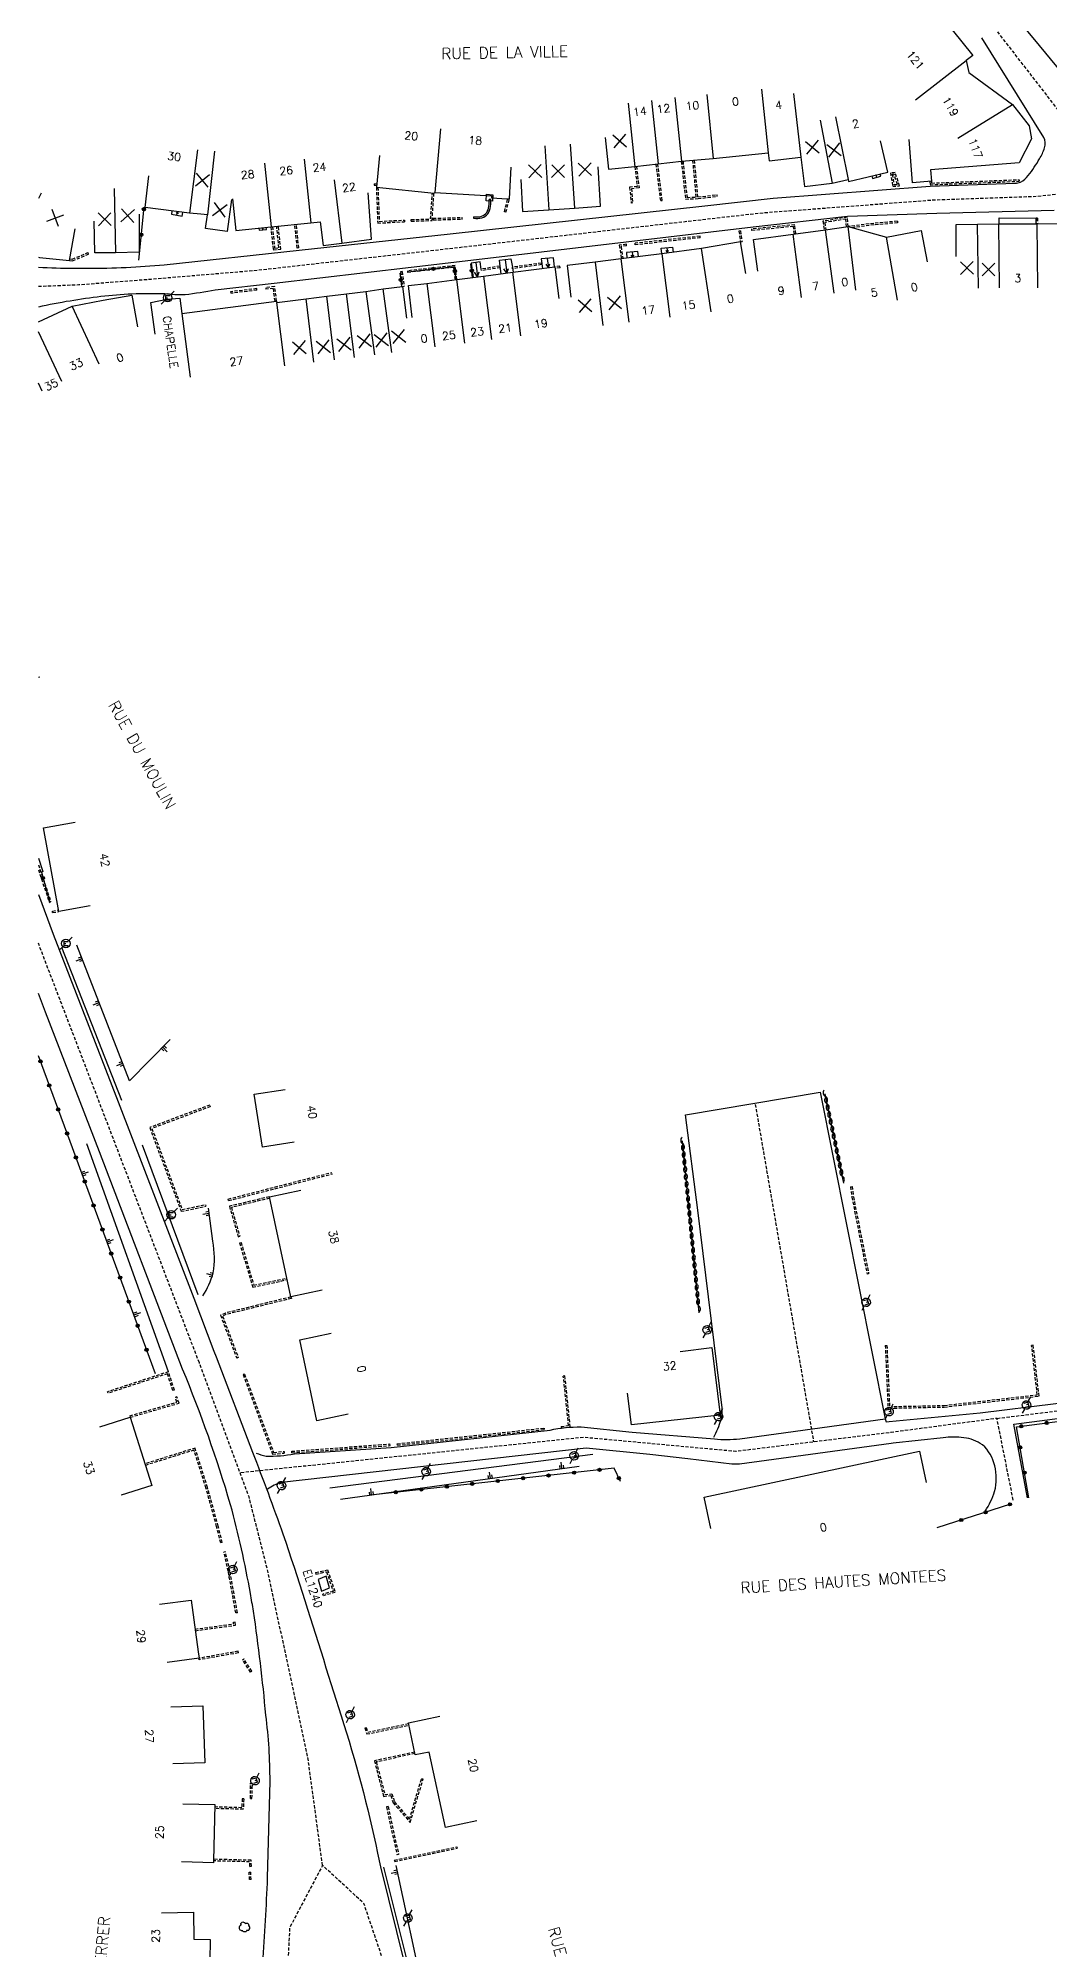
# Model space of a CAD drawing. Header units: millimetres. Extents: x 147000 to 148000, y 130999 to 132000.
# Drawn here: x 147000 to 147157.9, y 131285.8 to 131584.4 of the extents above; entities that cross this region are included whole.
import ezdxf
from ezdxf.enums import TextEntityAlignment as Align

# ---------------------------------------------------------------- set-up
doc = ezdxf.new("R2010")
doc.units = ezdxf.units.MM
doc.linetypes.add('DASHED', pattern=[0.75, 0.5, -0.25])
doc.layers.get('0').update_dxf_attribs({"linetype": 'CONTINUOUS'})
for name, color, linetype in [('W0001', 6, 'DASHED'), ('W0008', 7, 'CONTINUOUS'), ('W0100', 7, 'CONTINUOUS'), ('W0112', 1, 'DASHED'), ('W0211', 2, 'CONTINUOUS'), ('W0300', 7, 'CONTINUOUS'), ('W0310', 3, 'CONTINUOUS'), ('W0322', 7, 'CONTINUOUS'), ('W0471', 7, 'CONTINUOUS'), ('W0984', 7, 'CONTINUOUS'), ('W0989', 7, 'CONTINUOUS'), ('W0991', 7, 'CONTINUOUS'), ('W1102', 7, 'CONTINUOUS')]:
    doc.layers.add(name, color=color, linetype=linetype)
doc.styles.get("Standard").update_dxf_attribs({"font": 'romans.shx', "width": 0.85})

# ---------------------------------------------------------------- blocks, each defined once
blk = doc.blocks.new('t211o')
at = {"color": 0, "linetype": 'Continuous'}
for p, q in [((-0.29, 0.5), (-0.29, 0)), ((0, 1), (0, 0)), ((0.29, 0.5), (0.29, 0))]:
    blk.add_line(p, q, dxfattribs=at)
blk = doc.blocks.new('t310o')
at = {"color": 0, "linetype": 'Continuous'}
for centre, start, end in [((-0.5, 0.38), 216.8699, 323.1304), ((0.5, -0.37), 36.8699, 143.1303)]:
    blk.add_arc(centre, 0.625, start, end, dxfattribs=at)
blk = doc.blocks.new('t322o')
at = {"color": 0, "linetype": 'Continuous'}
for radius in [0.25, 0.15]:
    blk.add_circle((0, 0), radius, dxfattribs=at)
blk = doc.blocks.new('T471')
for p, q in [((-0.333334, 0.333334), (-0.333334, -0.333334)), ((-0.333334, 0.333334), (0.333334, 0.333334)), ((-0.333334, 0), (0, 0)), ((0.500001, 0.500001), (1.000002, 1.000002)), ((-0.500001, -0.500001), (-1.000002, -1.000002)), ((-0.333334, -0.333334), (0.333334, -0.333334))]:
    blk.add_line(p, q)
blk.add_ellipse((0, 0), major_axis=(0.471405, 0.471405), ratio=1, start_param=5.4977871438, end_param=11.780972451)
blk = doc.blocks.new('T300')
for p, q in [((-0.8, 0.51), (-0.86, 0.34)), ((-0.86, 0.34), (-0.86, 0.17)), ((-0.86, 0.17), (-0.74, 0.06)), ((-0.69, 0.63), (-0.8, 0.51)), ((-0.8, -0.06), (-0.74, 0.06)), ((-0.74, 0.06), (-0.69, 0.11)), ((-0.57, 0.69), (-0.69, 0.63)), ((-0.46, 0.69), (-0.57, 0.69)), ((-0.29, 0.63), (-0.46, 0.69)), ((-0.29, 0.63), (-0.17, 0.74)), ((-0.23, 0.57), (-0.29, 0.63)), ((-0.17, 0.74), (-0.06, 0.8)), ((-0.06, 0.8), (0.06, 0.8)), ((0.06, 0.8), (0.23, 0.74)), ((0.23, 0.74), (0.34, 0.63)), ((0.34, 0.63), (0.4, 0.51)), ((0.46, 0.46), (0.34, 0.46)), ((0.4, 0.51), (0.4, 0.46)), ((0.57, 0.4), (0.46, 0.46)), ((0.57, 0.4), (0.69, 0.29)), ((0.69, 0.29), (0.74, 0.17)), ((0.74, 0.06), (0.69, -0.17)), ((0.74, 0.17), (0.74, 0.06)), ((-0.8, -0.17), (-0.8, -0.06)), ((-0.8, -0.23), (-0.8, -0.17)), ((-0.74, -0.34), (-0.8, -0.23)), ((-0.69, -0.4), (-0.74, -0.34)), ((-0.51, -0.46), (-0.69, -0.4)), ((-0.4, -0.46), (-0.51, -0.46)), ((-0.4, -0.46), (-0.34, -0.46)), ((-0.34, -0.46), (-0.34, -0.4)), ((-0.34, -0.51), (-0.34, -0.46)), ((-0.29, -0.63), (-0.34, -0.51)), ((-0.17, -0.74), (-0.29, -0.63)), ((-0.06, -0.8), (-0.17, -0.74)), ((0.06, -0.8), (-0.06, -0.8)), ((0.17, -0.74), (0.06, -0.8)), ((0.23, -0.69), (0.17, -0.74)), ((0.29, -0.46), (0.23, -0.46)), ((0.29, -0.63), (0.23, -0.69)), ((0.46, -0.4), (0.29, -0.46)), ((0.34, -0.51), (0.29, -0.63)), ((0.34, -0.51), (0.34, -0.46)), ((0.57, -0.34), (0.46, -0.4)), ((0.63, -0.29), (0.57, -0.34)), ((0.69, -0.17), (0.63, -0.29))]:
    blk.add_line(p, q)
blk = doc.blocks.new('t112o')
at = {"color": 0, "linetype": 'Continuous'}
for p, q in [((-0.5, 0.5), (0.5, 0.5)), ((-0.5, -0.5), (-0.5, 0.5)), ((0.5, 0.5), (0.5, -0.5)), ((0.5, -0.5), (-0.5, -0.5))]:
    blk.add_line(p, q, dxfattribs=at)
blk = doc.blocks.new('t991o')
at = {"color": 0, "linetype": 'Continuous'}
for p, q in [((-1, 1), (1, -1)), ((-1, -1), (1, 1))]:
    blk.add_line(p, q, dxfattribs=at)

msp = doc.modelspace()

# ---------------------------------------------------------------- linework, layer by layer
at = {"layer": 'W0001'}
msp.add_line((147111.92, 131417.85), (147121.03, 131365.12), dxfattribs=at)
at = {"layer": 'W0001', "flags": 128}
for points in [[(147000, 131545.63), (147006.34, 131545.89), (147017.6, 131546.76), (147034.17, 131548.15), (147061.24, 131551.2), (147107.81, 131556.53), (147113.14, 131557.12), (147139.77, 131559.13), (147155.95, 131559.69), (147168.55, 131561.12), (147139.27, 131598.97), (147060.03, 131694.72), (147038.28, 131721.01), (147026.96, 131734.24), (147023.95, 131737.76), (147013.04, 131750.86), (147000, 131764.4)], [(147025.13, 131377.46), (147000, 131443)], [(147044.37, 131298.97), (147042.12, 131315.57), (147035.88, 131344.71), (147032.89, 131356.54), (147031.49, 131360.3), (147025.13, 131377.46), (147025.13, 131377.46)], [(147149.67, 131368.8), (147177.14, 131372.21), (147201.9, 131374.99), (147210.87, 131375.05), (147221.86, 131375.13), (147221.86, 131375.13)], [(147152.2, 131356.05), (147149.67, 131368.8), (147133.16, 131366.6), (147121.03, 131365.12), (147108.89, 131363.63), (147085.13, 131365.82), (147036.77, 131360.84), (147031.49, 131360.3), (147031.49, 131360.3)], [(147237.01, 131056.68), (147229.97, 131059.46), (147227.79, 131060.31), (147216.84, 131060), (147200.33, 131059.77), (147186.35, 131059.33), (147180.34, 131060.34), (147165.84, 131065.26), (147152.18, 131073.99), (147145.61, 131081.01), (147144.21, 131083.2), (147123.91, 131114.72), (147112.79, 131131.99), (147095.97, 131158.33), (147086.44, 131173.67), (147083.23, 131180.63), (147075.43, 131199.56), (147068.51, 131226.66), (147064.51, 131243.15), (147057.27, 131274), (147050.82, 131293.03), (147044.37, 131298.97), (147039.24, 131289.28), (147038.87, 131282.61), (147037.37, 131268.16), (147037.37, 131268.16)]]:
    msp.add_lwpolyline(points, dxfattribs=at)
at = {"layer": 'W0008', "flags": 128}
for points in [[(147105.64, 131644.34), (147156.23, 131583.22), (147169.04, 131567.71)], [(147150.03, 131555.37), (147150.03, 131556.3), (147155.75, 131556.28), (147155.75, 131555.39), (147155.75, 131555.39)], [(147000, 131450.65), (147002.33, 131444.45), (147012.44, 131418.24), (147024.26, 131387.57), (147027.41, 131379.29), (147027.75, 131378.4), (147027.75, 131378.4)], [(147022.52, 131376.51), (147009.53, 131410.45), (147001.11, 131432.24), (147000, 131435.15)], [(147154.45, 131356.41), (147152.3, 131367.91), (147161.49, 131369.09), (147174.77, 131370.76), (147197.62, 131373.67), (147199.47, 131373.73), (147201.53, 131373.88), (147208.72, 131373.23), (147208.72, 131373.23)]]:
    msp.add_lwpolyline(points, dxfattribs=at)
for points in [[(147000, 131548.63, 0.020262), (147005.55, 131548.46, 0.0016), (147007.72, 131548.46, 0.0261), (147019.66, 131549), (147040.73, 131551.29), (147064.28, 131553.83), (147104.03, 131558.21), (147114.7, 131559.4), (147139.26, 131561.26), (147152.48, 131561.72, 0.0917), (147153.33, 131561.89, 0.1179), (147154.55, 131562.95, 0.046), (147156.31, 131565.55, 0.0591), (147157.09, 131567.25, 0.2139), (147156.96, 131568.88), (147147.31, 131584.42)], [(147158.57, 131557.48), (147140.28, 131557), (147126.33, 131556.54), (147111.58, 131554.84), (147071.96, 131550.2), (147058.2, 131548.56), (147036.82, 131546.07), (147027.61, 131545, -0.0153), (147022.9, 131544.3, -0.0365), (147019.75, 131544.44, 0.0124), (147014.61, 131544.41, 0.0315), (147004.96, 131543.33, 0.014502), (147000, 131542.39, 0.0339)], [(147105.44, 131365.85, 0.0509), (147106.58, 131368.58, 0.095), (147106.75, 131370.46), (147102.96, 131401.3), (147101.06, 131416.19), (147122.08, 131419.73), (147132.23, 131368.74), (147132.23, 131368.74)], [(147027.75, 131378.4), (147033.43, 131363.54, -0.0072), (147038.18, 131350.75, -0.0073), (147044.9, 131329.86), (147047.29, 131322.33, -0.025), (147052.97, 131300.91), (147053.41, 131298.77), (147063.34, 131258.54)], [(147033.98, 131363.38, 0.0457), (147035.55, 131362.91, 0.0562), (147039.99, 131363.27), (147055.08, 131364.26), (147079.9, 131366.98, -0.0518), (147084.73, 131367.47), (147092.7, 131366.67), (147105.56, 131365.6, 0.0548), (147109.5, 131365.61), (147132.23, 131368.74), (147132.38, 131368.24), (147132.84, 131368.29), (147147.03, 131369.68), (147158.85, 131371.12), (147179.51, 131373.65), (147202.28, 131376.09, 0.0041), (147205.56, 131376.2), (147210.79, 131376.84), (147213.67, 131377.14), (147213.67, 131377.14)], [(147034.08, 131264.39, -0.0057), (147035.02, 131283.69, 0.0095), (147035.78, 131297.03), (147036.17, 131312.13, 0.0324), (147035.52, 131322.42, 0.0145), (147033.58, 131338.68, 0.0044), (147033.1, 131341.44, 0.0231), (147030.01, 131355.32, 0.0255), (147022.52, 131376.51), (147022.52, 131376.51)], [(147147.82, 131354.33, 0.0698), (147149.3, 131357.4, 0.1241), (147149.32, 131361.4, 0.165), (147147.39, 131364.66, 0.1338), (147144.5, 131365.78, 0.0602), (147141.25, 131365.77), (147133.47, 131364.91), (147133.12, 131364.89), (147111.37, 131361.92, -0.0627), (147108.29, 131361.65), (147101.39, 131362.46), (147095.48, 131363.18), (147085.52, 131364.17), (147037.98, 131358.77, 0.0921), (147036.8, 131358.35, 0.0139), (147035.77, 131357.76), (147035.77, 131357.76)]]:
    msp.add_lwpolyline(points, format="xyb", dxfattribs=at)
at = {"layer": 'W0100'}
for p, q in [((147130.79, 131563.04), (147130.74, 131562.88)), ((147130.89, 131562.63), (147130.79, 131563.04)), ((147130.79, 131563.04), (147130.91, 131562.92)), ((147021.7, 131557.27), (147021.52, 131557.05)), ((147021.63, 131556.74), (147021.7, 131557.27)), ((147021.7, 131557.27), (147021.82, 131557.01)), ((147035.01, 131554.78), (147034.88, 131554.61)), ((147035.05, 131554.44), (147035.01, 131554.78)), ((147035.01, 131554.78), (147035.17, 131554.64)), ((147092.8, 131550.15), (147092.55, 131550.49)), ((147092.69, 131550.98), (147092.8, 131550.15)), ((147092.8, 131550.15), (147092.95, 131550.54)), ((147098.24, 131550.84), (147098.01, 131551.22)), ((147098.14, 131551.66), (147098.24, 131550.84)), ((147098.24, 131550.84), (147098.37, 131551.26)), ((147068.57, 131547.11), (147068.1, 131547.82)), ((147068.28, 131549.34), (147068.57, 131547.11)), ((147068.57, 131547.11), (147068.84, 131547.91)), ((147073.15, 131547.69), (147072.69, 131548.33)), ((147072.88, 131549.82), (147073.15, 131547.69)), ((147073.15, 131547.69), (147073.42, 131548.42)), ((147079.65, 131548.54), (147079.3, 131549.08)), ((147079.46, 131549.99), (147079.65, 131548.54)), ((147079.65, 131548.54), (147079.85, 131549.16))]:
    msp.add_line(p, q, dxfattribs=at)
at = {"layer": 'W0100', "flags": 128}
for points in [[(147136.33, 131586.38), (147141.18, 131587.56), (147145.91, 131581.68), (147144.88, 131580.88), (147145.28, 131579), (147152.09, 131574.01), (147154.69, 131570.71), (147155.07, 131568.64), (147153.13, 131564.89), (147139.29, 131563.8), (147139.43, 131562.04), (147136.47, 131561.81), (147136.47, 131561.81), (147135.94, 131568.56)], [(147088.49, 131568.89), (147089.01, 131563.92), (147093.15, 131564.33), (147096.78, 131564.73), (147100.4, 131565.15), (147105.37, 131565.61), (147113.95, 131566.46), (147114.09, 131565.23), (147119.03, 131565.8), (147119.62, 131561.24), (147123.93, 131561.76), (147126.44, 131562.32), (147126.51, 131562.02), (147132.62, 131563.48), (147131.46, 131568.34), (147131.46, 131568.34)], [(147053.28, 131566.07), (147052.77, 131561.09), (147061.79, 131560.16), (147061.88, 131560.26), (147070.75, 131559.74), (147070.73, 131559.43), (147073.2, 131559.29), (147073.38, 131559.27), (147073.54, 131559.27), (147073.83, 131564.26), (147073.83, 131564.26)], [(147030.14, 131559.16), (147029.5, 131554.2), (147026.08, 131554.64), (147026.39, 131556.81), (147025.39, 131556.89), (147023.58, 131557.03), (147016.68, 131557.91), (147017.24, 131562.88), (147017.24, 131562.88)], [(147075.3, 131562.31), (147075.59, 131557.32), (147079.71, 131557.59), (147083.68, 131557.85), (147087.78, 131558.13), (147087.41, 131564.3), (147087.41, 131564.3)], [(147130.15, 131562.89), (147130.25, 131562.45), (147131.52, 131562.81), (147131.43, 131563.2), (147131.43, 131563.2)], [(147030.31, 131559.31), (147030.82, 131554.34), (147036.37, 131554.92), (147042.53, 131555.54), (147044.01, 131555.69), (147044.45, 131551.99), (147047.38, 131552.34), (147052.03, 131553), (147051.48, 131560.25), (147051.48, 131560.25)], [(147015.74, 131556.89), (147015.73, 131550.96), (147012.02, 131550.88), (147008.83, 131550.83), (147008.73, 131555.82), (147008.73, 131555.82)], [(147020.86, 131557.38), (147020.8, 131556.88), (147022.47, 131556.6), (147022.54, 131557.16), (147022.54, 131557.16)], [(147000, 131550.18), (147000.19, 131550.13), (147004.88, 131549.65), (147005.76, 131554.58), (147005.76, 131554.58)], [(147034.44, 131554.72), (147034.48, 131554.37), (147035.61, 131554.51), (147035.58, 131554.84), (147035.58, 131554.84)], [(147112.32, 131547.98), (147111.64, 131552.93), (147117.83, 131553.78), (147122.88, 131554.44), (147126.41, 131554.96), (147132.42, 131553.31), (147137.85, 131554.36), (147138.79, 131549.45), (147138.79, 131549.45)], [(147143.32, 131550.26), (147143.27, 131555.26), (147146.61, 131555.31), (147149.93, 131555.37), (147155.96, 131555.39), (147161.86, 131555.45), (147166.78, 131555.57), (147168.13, 131554.88), (147171.51, 131550.39), (147174.83, 131545.9), (147174.8, 131544.12), (147175.58, 131539), (147176.47, 131539.41), (147177.91, 131537.06), (147173.75, 131534.4), (147173.75, 131534.4)], [(147110.47, 131547.65), (147109.61, 131552.58), (147103.53, 131551.52), (147097.33, 131550.72), (147091.01, 131549.92), (147086.92, 131549.41), (147082.54, 131548.9), (147083.13, 131543.93), (147083.13, 131543.93)], [(147093.7, 131550.26), (147093.59, 131551.06), (147091.8, 131550.89), (147091.9, 131550.04), (147091.9, 131550.04)], [(147097.35, 131550.72), (147097.25, 131551.57), (147099.03, 131551.75), (147099.13, 131550.95), (147099.13, 131550.95)], [(147058.38, 131540.77), (147057.8, 131545.74), (147060.65, 131546.08), (147065.31, 131546.69), (147069.51, 131547.23), (147074.08, 131547.81), (147080.63, 131548.67), (147081.28, 131543.71), (147081.28, 131543.71)], [(147069.13, 131548.32), (147068.97, 131549.44), (147067.59, 131549.24), (147067.87, 131547.02), (147067.87, 131547.02)], [(147072.23, 131547.58), (147072.08, 131548.77), (147071.99, 131549.71), (147073.77, 131549.93), (147074.02, 131548.63), (147074.12, 131547.81), (147074.12, 131547.81)], [(147080.59, 131548.66), (147080.4, 131550.08), (147078.52, 131549.91), (147078.72, 131548.42), (147078.72, 131548.42)], [(147000, 131540.09), (147005.27, 131542.52), (147010.11, 131543.46), (147014.58, 131544.25), (147015.45, 131539.32), (147015.45, 131539.32)], [(147018.26, 131538.16), (147017.55, 131543.11), (147020.08, 131543.6), (147022.06, 131543.76), (147022.41, 131541.36), (147037.2, 131543.32), (147037.22, 131543.11), (147041.82, 131543.68), (147045.03, 131544.07), (147048.1, 131544.44), (147051.13, 131544.84), (147053.85, 131545.21), (147056.86, 131545.62), (147057.49, 131540.66), (147057.49, 131540.66)], [(147008.09, 131448.86), (147003.17, 131447.97), (147000.81, 131461.03), (147005.73, 131461.92), (147005.73, 131461.92)], [(147039.94, 131411.96), (147035.01, 131411.16), (147033.68, 131419.42), (147038.53, 131420.16), (147038.53, 131420.16)], [(147044.33, 131388.83), (147039.44, 131387.77), (147036.07, 131403.42), (147040.96, 131404.47), (147040.96, 131404.47)], [(147048.36, 131369.44), (147043.47, 131368.41), (147040.8, 131381.07), (147045.69, 131382.11), (147045.69, 131382.11)], [(147100.21, 131379.26), (147105.17, 131379.85), (147106.43, 131369.32), (147092.6, 131367.78), (147092, 131372.74), (147092, 131372.74)], [(147009.57, 131367.47), (147014.34, 131368.97), (147017.69, 131358.3), (147012.92, 131356.8), (147012.92, 131356.8)], [(147105.01, 131351.62), (147103.97, 131356.51), (147137.58, 131363.69), (147138.62, 131358.8), (147138.62, 131358.8)], [(147044.95, 131344.17), (147043.69, 131343.63), (147044.21, 131341.8), (147045.47, 131342.34), (147044.95, 131344.17), (147044.95, 131344.17)], [(147018.89, 131339.76), (147023.84, 131340.43), (147024.94, 131332.32), (147025.08, 131331.33), (147020.12, 131330.66), (147020.12, 131330.66)], [(147020.67, 131323.74), (147025.66, 131323.92), (147025.98, 131315), (147020.99, 131314.83), (147020.99, 131314.83)], [(147068.44, 131305.92), (147063.55, 131304.87), (147061.03, 131316.64), (147058.84, 131316.23), (147057.78, 131321.22), (147062.67, 131322.26), (147062.67, 131322.26)], [(147022.54, 131308.6), (147027.54, 131308.47), (147027.32, 131299.7), (147027.32, 131299.4), (147022.32, 131299.52), (147022.32, 131299.52)], [(147019.21, 131291.57), (147024.2, 131291.65), (147024.28, 131287.43), (147026.82, 131287.4), (147026.79, 131284.07), (147021.79, 131283.98), (147021.79, 131283.98)]]:
    msp.add_lwpolyline(points, dxfattribs=at)
at = {"layer": 'W0112'}
for p, q in [((147100.38, 131565.15), (147101.04, 131559.25)), ((147100.4, 131565.15), (147100.47, 131564.29)), ((147100.62, 131565.17), (147101.27, 131559.51)), ((147100.65, 131565.17), (147100.72, 131564.31)), ((147102.72, 131559.57), (147102.19, 131565.32)), ((147102.97, 131559.58), (147102.44, 131565.34)), ((147093.12, 131564.33), (147093.5, 131561.23)), ((147093.37, 131564.36), (147093.78, 131561.01)), ((147097.16, 131559.01), (147096.47, 131564.69)), ((147097.4, 131559.04), (147096.72, 131564.72)), ((147133.75, 131563.42), (147133.02, 131563.35)), ((147133.02, 131563.35), (147133.39, 131561.25)), ((147133.58, 131563.15), (147133.31, 131563.12)), ((147133.31, 131563.12), (147133.6, 131561.51)), ((147134.12, 131561.54), (147133.58, 131563.15)), ((147134.46, 131561.31), (147133.75, 131563.42)), ((147139.45, 131561.75), (147153.14, 131562.28)), ((147153.14, 131562.28), (147153.15, 131562.03)), ((147052.45, 131561.65), (147052.43, 131561.4)), ((147052.43, 131561.4), (147052.8, 131561.36)), ((147052.45, 131561.65), (147052.82, 131561.61)), ((147052.77, 131561.09), (147052.98, 131555.5)), ((147053.02, 131561.07), (147053.22, 131555.76)), ((147061.23, 131556.14), (147061.52, 131560.19)), ((147061.46, 131555.9), (147061.77, 131560.17)), ((147070.62, 131559.17), (147070.37, 131559.16)), ((147070.38, 131558.81), (147070.37, 131559.16)), ((147070.63, 131558.82), (147070.62, 131559.17)), ((147072.76, 131557.27), (147073.29, 131559.28)), ((147073, 131557.21), (147073.54, 131559.27)), ((147093.5, 131561.23), (147092.31, 131561.09)), ((147092.31, 131561.09), (147092.56, 131558.62)), ((147093.78, 131561.01), (147092.58, 131560.87)), ((147092.58, 131560.87), (147092.81, 131558.64)), ((147101.04, 131559.25), (147103, 131559.33)), ((147101.27, 131559.51), (147102.72, 131559.57)), ((147102.97, 131559.58), (147105.96, 131559.93)), ((147103, 131559.33), (147105.99, 131559.68)), ((147105.99, 131559.68), (147105.96, 131559.93)), ((147133.39, 131561.25), (147134.46, 131561.31)), ((147133.6, 131561.51), (147134.12, 131561.54)), ((147139.17, 131562.02), (147139.22, 131561.49)), ((147139.22, 131561.49), (147153.15, 131562.03)), ((147139.42, 131562.04), (147139.45, 131561.75)), ((147058.2, 131556.04), (147061.23, 131556.14)), ((147061.63, 131556.25), (147066.17, 131556.37)), ((147061.63, 131556.25), (147061.64, 131556)), ((147066.18, 131556.12), (147066.17, 131556.37)), ((147067.95, 131556.5), (147067.94, 131556.25)), ((147067.94, 131556.25), (147068.28, 131556.23)), ((147067.95, 131556.5), (147068.29, 131556.48)), ((147068.28, 131556.23), (147068.62, 131556.23)), ((147068.29, 131556.48), (147068.61, 131556.48)), ((147068.61, 131556.48), (147068.91, 131556.5)), ((147068.62, 131556.23), (147068.94, 131556.26)), ((147068.91, 131556.5), (147069.18, 131556.56)), ((147068.94, 131556.26), (147069.25, 131556.32)), ((147069.18, 131556.56), (147069.43, 131556.66)), ((147069.25, 131556.32), (147069.54, 131556.43)), ((147069.43, 131556.66), (147069.62, 131556.78)), ((147069.54, 131556.43), (147069.77, 131556.58)), ((147069.62, 131556.78), (147069.8, 131556.93)), ((147069.77, 131556.58), (147069.97, 131556.76)), ((147069.8, 131556.93), (147069.96, 131557.12)), ((147069.96, 131557.12), (147070.09, 131557.33)), ((147069.97, 131556.76), (147070.16, 131556.97)), ((147070.09, 131557.33), (147070.2, 131557.55)), ((147070.16, 131556.97), (147070.31, 131557.2)), ((147070.2, 131557.55), (147070.3, 131557.84)), ((147070.3, 131557.84), (147070.35, 131558.15)), ((147070.31, 131557.2), (147070.43, 131557.45)), ((147070.35, 131558.15), (147070.38, 131558.48)), ((147070.38, 131558.48), (147070.38, 131558.81)), ((147070.43, 131557.45), (147070.54, 131557.78)), ((147070.54, 131557.78), (147070.6, 131558.12)), ((147070.6, 131558.12), (147070.63, 131558.47)), ((147070.63, 131558.47), (147070.63, 131558.82)), ((147073, 131557.21), (147072.76, 131557.27)), ((147092.81, 131558.64), (147092.56, 131558.62)), ((147097.16, 131559.01), (147097.4, 131559.04)), ((147126.31, 131556.42), (147122.5, 131555.79)), ((147126.41, 131554.96), (147126.31, 131556.42)), ((147155.76, 131556.28), (147155.77, 131555.39)), ((147156.01, 131556.28), (147155.76, 131556.28)), ((147156.01, 131556.28), (147156.02, 131555.39)), ((147036.29, 131554.91), (147036.66, 131551.32)), ((147036.54, 131554.93), (147036.89, 131551.59)), ((147037.56, 131551.64), (147037.21, 131555)), ((147037.83, 131551.41), (147037.46, 131555.03)), ((147040.41, 131551.6), (147040.04, 131555.29)), ((147040.66, 131551.62), (147040.28, 131555.32)), ((147052.98, 131555.5), (147057.15, 131555.72)), ((147053.22, 131555.76), (147057.14, 131555.97)), ((147057.14, 131555.97), (147057.15, 131555.72)), ((147058.21, 131555.79), (147058.2, 131556.04)), ((147058.21, 131555.79), (147061.46, 131555.9)), ((147061.64, 131556), (147066.18, 131556.12)), ((147103.31, 131553.46), (147093.16, 131552.34)), ((147103.34, 131553.21), (147093.19, 131552.09)), ((147103.34, 131553.21), (147103.31, 131553.46)), ((147109.62, 131554.29), (147109.38, 131554.25)), ((147109.38, 131554.25), (147109.61, 131552.58)), ((147109.62, 131554.29), (147109.86, 131552.62)), ((147118.09, 131555.24), (147111.37, 131554.58)), ((147111.4, 131554.33), (147111.37, 131554.58)), ((147117.88, 131554.97), (147111.4, 131554.33)), ((147118.03, 131553.8), (147117.88, 131554.97)), ((147118.28, 131553.83), (147118.09, 131555.24)), ((147122.5, 131555.79), (147122.69, 131554.41)), ((147126.08, 131556.13), (147122.78, 131555.58)), ((147122.78, 131555.58), (147122.93, 131554.45)), ((147126.16, 131554.92), (147126.08, 131556.13)), ((147130.44, 131555.46), (147126.41, 131554.96)), ((147130.48, 131555.22), (147127.04, 131554.78)), ((147134.12, 131555.78), (147130.44, 131555.46)), ((147134.14, 131555.53), (147130.47, 131555.21)), ((147134.12, 131555.78), (147134.14, 131555.53)), ((147005.3, 131549.87), (147007.75, 131550.89)), ((147005.34, 131549.62), (147007.84, 131550.65)), ((147007.84, 131550.65), (147007.75, 131550.89)), ((147036.66, 131551.32), (147037.83, 131551.41)), ((147036.89, 131551.59), (147037.56, 131551.64)), ((147040.66, 131551.62), (147040.41, 131551.6)), ((147091.8, 131552.19), (147090.7, 131552.03)), ((147090.7, 131552.03), (147091.01, 131549.92)), ((147091.84, 131551.95), (147090.98, 131551.82)), ((147090.98, 131551.82), (147091.26, 131549.96)), ((147091.84, 131551.95), (147091.8, 131552.19)), ((147093.19, 131552.09), (147093.16, 131552.34)), ((147109.61, 131552.58), (147109.86, 131552.62)), ((147004.88, 131549.65), (147005.34, 131549.62)), ((147004.93, 131549.9), (147005.3, 131549.87)), ((147056.8, 131547.92), (147056.55, 131547.89)), ((147056.55, 131547.89), (147056.86, 131545.62)), ((147056.8, 131547.92), (147057.1, 131545.65)), ((147065.07, 131548.86), (147057.61, 131548.04)), ((147057.61, 131548.04), (147057.64, 131547.79)), ((147064.86, 131548.58), (147057.64, 131547.79)), ((147065.1, 131546.66), (147064.86, 131548.58)), ((147065.35, 131546.7), (147065.07, 131548.86)), ((147072.08, 131548.77), (147069.13, 131548.32)), ((147069.17, 131548.08), (147069.13, 131548.32)), ((147072.12, 131548.52), (147069.17, 131548.08)), ((147072.12, 131548.52), (147072.08, 131548.77)), ((147078.55, 131549.26), (147074.02, 131548.63)), ((147074.05, 131548.38), (147074.02, 131548.63)), ((147078.58, 131549.02), (147074.05, 131548.38)), ((147078.58, 131549.02), (147078.55, 131549.26)), ((147081.43, 131548.76), (147080.63, 131548.67)), ((147081.46, 131548.51), (147080.66, 131548.42)), ((147081.46, 131548.51), (147081.43, 131548.76)), ((147034.09, 131545.26), (147030.02, 131544.78)), ((147030.02, 131544.78), (147030.05, 131544.53)), ((147034.12, 131545.01), (147030.05, 131544.53)), ((147034.12, 131545.01), (147034.09, 131545.26)), ((147036.9, 131545.58), (147035.49, 131545.41)), ((147035.49, 131545.41), (147035.52, 131545.16)), ((147036.68, 131545.3), (147035.52, 131545.16)), ((147036.95, 131543.29), (147036.68, 131545.3)), ((147037.2, 131543.32), (147036.9, 131545.58)), ((147056.86, 131545.62), (147057.1, 131545.65)), ((147000, 131455.28), (147001.94, 131449.52)), ((147000, 131454.5), (147001.7, 131449.44)), ((147001.94, 131449.52), (147001.7, 131449.44)), ((147002.18, 131448.05), (147003.13, 131448.22)), ((147002.22, 131447.81), (147002.18, 131448.05)), ((147002.22, 131447.81), (147003.17, 131447.97)), ((147026.76, 131417.74), (147017.39, 131414.23)), ((147026.85, 131417.5), (147017.72, 131414.08)), ((147017.39, 131414.23), (147022.29, 131401.14)), ((147017.72, 131414.08), (147022.45, 131401.43)), ((147036.15, 131404.74), (147045.84, 131407.23)), ((147036.21, 131404.49), (147045.9, 131406.99)), ((147029.64, 131403.06), (147036.15, 131404.74)), ((147029.7, 131402.81), (147036.21, 131404.49)), ((147126.81, 131404.99), (147127.06, 131405.02)), ((147126.81, 131404.99), (147127.01, 131403.36)), ((147127.06, 131405.02), (147127.25, 131403.39)), ((147022.29, 131401.14), (147026.15, 131401.93)), ((147022.45, 131401.43), (147026.1, 131402.18)), ((147026.1, 131402.18), (147026.15, 131401.93)), ((147029.7, 131402.81), (147029.64, 131403.06)), ((147036.07, 131403.42), (147029.82, 131401.93)), ((147029.82, 131401.93), (147031.2, 131397.18)), ((147036.12, 131403.18), (147030.13, 131401.75)), ((147030.13, 131401.75), (147031.44, 131397.25)), ((147127.01, 131403.36), (147129.38, 131391.34)), ((147127.25, 131403.39), (147129.63, 131391.39)), ((147031.2, 131397.18), (147031.44, 131397.25)), ((147031.4, 131396.22), (147031.64, 131396.29)), ((147031.4, 131396.22), (147033.47, 131389.31)), ((147031.64, 131396.29), (147033.64, 131389.6)), ((147033.47, 131389.31), (147038.86, 131390.47)), ((147033.64, 131389.6), (147038.8, 131390.72)), ((147129.63, 131391.39), (147129.38, 131391.34)), ((147039.44, 131387.77), (147029.21, 131385.25)), ((147039.5, 131387.53), (147029.29, 131385.02)), ((147039.44, 131387.77), (147039.5, 131387.53)), ((147029.21, 131385.25), (147028.44, 131384.9)), ((147028.44, 131384.9), (147030.98, 131378.22)), ((147029.29, 131385.02), (147028.76, 131384.77)), ((147028.76, 131384.77), (147031.21, 131378.31)), ((147132.23, 131380.19), (147132.48, 131380.2)), ((147132.23, 131380.19), (147132.66, 131370.2)), ((147132.48, 131380.2), (147132.9, 131370.51)), ((147155.33, 131380.21), (147155.08, 131380.18)), ((147155.96, 131372.48), (147155.08, 131380.18)), ((147156.24, 131372.27), (147155.33, 131380.21)), ((147031.21, 131378.31), (147030.98, 131378.22)), ((147020.31, 131376.08), (147010.81, 131372.97)), ((147020.15, 131375.77), (147010.88, 131372.73)), ((147021.01, 131373.13), (147020.15, 131375.77)), ((147021.25, 131373.21), (147020.31, 131376.08)), ((147032.19, 131375.72), (147031.95, 131375.63)), ((147031.95, 131375.63), (147036.56, 131363.2)), ((147032.19, 131375.72), (147036.73, 131363.47)), ((147082.21, 131375.42), (147081.96, 131375.4)), ((147082.77, 131367.68), (147081.96, 131375.4)), ((147083.05, 131367.47), (147082.21, 131375.42)), ((147010.88, 131372.73), (147010.81, 131372.97)), ((147014.27, 131369.21), (147021.64, 131371.34)), ((147014.34, 131368.97), (147021.96, 131371.17)), ((147021.25, 131373.21), (147021.01, 131373.13)), ((147021.62, 131372.15), (147021.38, 131372.07)), ((147021.64, 131371.34), (147021.38, 131372.07)), ((147021.96, 131371.17), (147021.62, 131372.15)), ((147141.42, 131370.82), (147155.96, 131372.48)), ((147141.43, 131370.57), (147156.24, 131372.27)), ((147014.27, 131369.21), (147014.34, 131368.97)), ((147132.66, 131370.2), (147133.59, 131370.4)), ((147132.9, 131370.51), (147133.56, 131370.65)), ((147133.56, 131370.65), (147141.42, 131370.82)), ((147133.59, 131370.4), (147141.43, 131370.57)), ((147056.02, 131364.84), (147079.01, 131367.29)), ((147056.05, 131364.59), (147079.04, 131367.05)), ((147079.04, 131367.05), (147079.01, 131367.29)), ((147081.61, 131367.55), (147082.77, 131367.68)), ((147081.61, 131367.55), (147081.64, 131367.3)), ((147081.64, 131367.3), (147083.05, 131367.47)), ((147024.47, 131364.16), (147016.62, 131361.7)), ((147024.3, 131363.84), (147016.7, 131361.46)), ((147026.17, 131357.93), (147024.3, 131363.84)), ((147026.41, 131358), (147024.47, 131364.16)), ((147036.56, 131363.2), (147038.37, 131363.39)), ((147036.73, 131363.47), (147038.35, 131363.64)), ((147038.35, 131363.64), (147038.37, 131363.39)), ((147039.55, 131363.66), (147053.1, 131364.67)), ((147039.57, 131363.41), (147039.55, 131363.66)), ((147039.57, 131363.41), (147053.12, 131364.42)), ((147053.1, 131364.67), (147054.89, 131364.8)), ((147053.12, 131364.42), (147054.91, 131364.55)), ((147054.91, 131364.55), (147054.89, 131364.8)), ((147056.05, 131364.59), (147056.02, 131364.84)), ((147027.83, 131351.91), (147026.17, 131357.93)), ((147028.08, 131351.97), (147026.41, 131358)), ((147028.47, 131349.35), (147027.83, 131351.91)), ((147028.71, 131349.41), (147028.08, 131351.97)), ((147028.71, 131349.41), (147028.47, 131349.35)), ((147029.21, 131347.95), (147028.97, 131347.9)), ((147029.65, 131344.93), (147028.97, 131347.9)), ((147029.9, 131344.98), (147029.21, 131347.95)), ((147030.83, 131338.41), (147029.65, 131344.93)), ((147031.08, 131338.45), (147029.9, 131344.98)), ((147043.28, 131344.72), (147045.15, 131345.14)), ((147043.28, 131344.72), (147043.34, 131344.48)), ((147043.34, 131344.48), (147044.99, 131344.85)), ((147044.99, 131344.85), (147046.03, 131341.78)), ((147045.15, 131345.14), (147046.35, 131341.61)), ((147046.03, 131341.78), (147044.42, 131341.35)), ((147044.49, 131341.1), (147044.42, 131341.35)), ((147046.35, 131341.61), (147044.49, 131341.1)), ((147046.11, 131341.54), (147046.11, 131341.53)), ((147046.28, 131341.85), (147046.27, 131341.84)), ((147031.08, 131338.45), (147030.83, 131338.41)), ((147024.46, 131335.89), (147030.48, 131336.7)), ((147024.49, 131335.64), (147030.76, 131336.49)), ((147030.45, 131336.98), (147030.7, 131337.01)), ((147030.48, 131336.7), (147030.45, 131336.98)), ((147030.76, 131336.49), (147030.7, 131337.01)), ((147031.18, 131332.42), (147025.08, 131331.33)), ((147031.23, 131332.17), (147031.18, 131332.42)), ((147025.12, 131331.09), (147025.08, 131331.33)), ((147031.23, 131332.17), (147025.12, 131331.09)), ((147031.87, 131331.1), (147032.08, 131331.24)), ((147033.13, 131329.18), (147031.87, 131331.1)), ((147033.34, 131329.31), (147032.08, 131331.24)), ((147033.34, 131329.31), (147033.13, 131329.18)), ((147050.96, 131320.45), (147051.2, 131320.52)), ((147050.96, 131320.45), (147051.26, 131319.5)), ((147051.2, 131320.52), (147051.43, 131319.79)), ((147051.26, 131319.5), (147057.85, 131320.9)), ((147051.43, 131319.79), (147057.8, 131321.15)), ((147058.75, 131316.68), (147052.46, 131315.33)), ((147052.46, 131315.33), (147053.9, 131309.75)), ((147052.52, 131315.09), (147052.51, 131315.09)), ((147052.7, 131315.4), (147052.7, 131315.39)), ((147058.8, 131316.43), (147052.76, 131315.14)), ((147052.76, 131315.14), (147054.09, 131310.03)), ((147033.1, 131309.44), (147033.12, 131311.83)), ((147033.37, 131311.83), (147033.12, 131311.83)), ((147033.35, 131309.44), (147033.37, 131311.83)), ((147057.93, 131306.21), (147059.83, 131312.55)), ((147058.04, 131305.7), (147060.07, 131312.48)), ((147059.83, 131312.55), (147060.07, 131312.48)), ((147031.82, 131309.39), (147031.75, 131307.99)), ((147032.07, 131309.37), (147031.82, 131309.39)), ((147032.07, 131309.37), (147031.99, 131307.74)), ((147033.1, 131309.44), (147033.35, 131309.44)), ((147053.9, 131309.75), (147055.02, 131309.9)), ((147054.09, 131310.03), (147055.2, 131310.17)), ((147055.02, 131309.9), (147055.38, 131308.76)), ((147055.2, 131310.17), (147055.6, 131308.88)), ((147055.38, 131308.76), (147058.04, 131305.7)), ((147055.6, 131308.88), (147057.93, 131306.21)), ((147031.75, 131307.99), (147027.53, 131308.1)), ((147031.99, 131307.74), (147027.53, 131307.85)), ((147054.59, 131308.15), (147054.34, 131308.1)), ((147054.34, 131308.1), (147056, 131300.62)), ((147054.59, 131308.15), (147056.24, 131300.68)), ((147032.98, 131299.53), (147027.32, 131299.68)), ((147033.21, 131299.78), (147027.33, 131299.93)), ((147033.04, 131298.81), (147032.98, 131299.53)), ((147033.29, 131298.84), (147033.21, 131299.78)), ((147055.57, 131299.8), (147065.35, 131301.89)), ((147055.57, 131299.8), (147055.63, 131299.56)), ((147055.63, 131299.56), (147065.4, 131301.65)), ((147056.24, 131300.68), (147056, 131300.62)), ((147065.35, 131301.89), (147065.4, 131301.65)), ((147032.92, 131297.9), (147033.17, 131297.91)), ((147032.96, 131296.75), (147032.92, 131297.9)), ((147033.21, 131296.76), (147032.96, 131296.75)), ((147033.04, 131298.81), (147033.29, 131298.84)), ((147033.21, 131296.76), (147033.17, 131297.91))]:
    msp.add_line(p, q, dxfattribs=at)
at = {"layer": 'W0211'}
for p, q in [((147014.25, 131421.53), (147006.02, 131442.7)), ((147003.59, 131442.41), (147012.97, 131418.52)), ((147020.6, 131427.97), (147014.25, 131421.53)), ((147020.31, 131376.08), (147007.55, 131411.66)), ((147016.2, 131411.54), (147024.88, 131388.16)), ((147086.55, 131363.14), (147045.48, 131357.88)), ((147047.17, 131356.16), (147084.42, 131361.36))]:
    msp.add_line(p, q, dxfattribs=at)
at = {"layer": 'W0211', "flags": 128}
msp.add_lwpolyline([(147025.66, 131387.93, 0.0744), (147027.31, 131391.52, 0.0872), (147027.23, 131396.48), (147026.57, 131401.63), (147026.57, 131401.63)], format="xyb", dxfattribs=at)
for points in [[(147053.87, 131298.7), (147058.86, 131278.7), (147067.95, 131241.92), (147067.95, 131241.92)], [(147069.54, 131242.37), (147060.18, 131278.87), (147055.85, 131298.95), (147055.85, 131298.95)]]:
    msp.add_lwpolyline(points, dxfattribs=at)
at = {"layer": 'W0310'}
for p, q in [((147122.78, 131419.5), (147125.72, 131405.54)), ((147103.18, 131385.27), (147100.55, 131412.17))]:
    msp.add_line(p, q, dxfattribs=at)
at = {"layer": 'W0322'}
for p, q in [((147015.67, 131549.71), (147016.52, 131558.01)), ((147056.42, 131547.68), (147056.7, 131545.6)), ((147067.8, 131547.01), (147067.53, 131549.13)), ((147151.8, 131355.4), (147140.27, 131351.7))]:
    msp.add_line(p, q, dxfattribs=at)
at = {"layer": 'W0322', "flags": 128}
for points in [[(147057.7, 131547.9), (147064.94, 131548.71), (147065.2, 131546.68), (147065.2, 131546.68)], [(147000, 131456.31), (147000.71, 131454.23), (147000.48, 131454.09), (147001.79, 131449.35), (147001.79, 131449.35)], [(147018.27, 131375.76), (147004.95, 131412.03), (147000, 131425.42)], [(147154.65, 131356.37), (147152.74, 131367.48), (147174.66, 131370.35), (147176.85, 131363.65), (147177.8, 131360.77), (147177.8, 131360.77)], [(147090.88, 131358.93), (147089.9, 131361.01), (147051.83, 131356.82), (147051.83, 131356.82)]]:
    msp.add_lwpolyline(points, dxfattribs=at)
at = {"layer": 'W1102'}
for p, q in [((147136.97, 131574.77), (147144.88, 131580.88)), ((147092.09, 131574.22), (147093.13, 131564.28)), ((147095.74, 131574.67), (147096.78, 131564.73)), ((147099.37, 131575.1), (147100.4, 131565.15)), ((147104.34, 131575.56), (147105.37, 131565.61)), ((147112.92, 131576.4), (147113.95, 131566.46)), ((147117.88, 131575.73), (147119.03, 131565.8)), ((147122.04, 131571.58), (147123.93, 131561.76)), ((147124.44, 131572.12), (147126.44, 131562.32)), ((147143.57, 131568.78), (147152.09, 131574.01)), ((147062.79, 131570.22), (147061.88, 131560.26)), ((147024.85, 131566.95), (147023.58, 131557.03)), ((147027.51, 131566.75), (147026.39, 131556.81)), ((147041.5, 131565.49), (147042.53, 131555.54)), ((147079.05, 131567.57), (147079.71, 131557.59)), ((147083.02, 131567.83), (147083.68, 131557.85)), ((147035.33, 131564.86), (147036.37, 131554.92)), ((147046.2, 131562.27), (147047.38, 131552.34)), ((147000.42, 131560.17), (147000, 131559.35)), ((147011.82, 131560.88), (147012.02, 131550.88)), ((147119.16, 131543.86), (147117.83, 131553.78)), ((147124.26, 131544.53), (147122.88, 131554.44)), ((147127.63, 131545.03), (147126.41, 131554.96)), ((147134.15, 131543.46), (147132.42, 131553.31)), ((147146.78, 131545.31), (147146.61, 131555.31)), ((147150.04, 131545.37), (147149.93, 131555.37)), ((147156.03, 131545.39), (147155.96, 131555.39)), ((147097.33, 131550.72), (147098.59, 131540.8)), ((147105.03, 131541.63), (147103.53, 131551.52)), ((147069.51, 131547.23), (147070.77, 131537.31)), ((147075.35, 131537.89), (147074.08, 131547.81)), ((147086.92, 131549.41), (147088.12, 131539.49)), ((147092.26, 131540), (147091.01, 131549.92)), ((147049.35, 131534.52), (147048.1, 131544.44)), ((147051.13, 131544.84), (147052.47, 131534.93)), ((147055.19, 131535.31), (147053.85, 131545.21)), ((147060.65, 131546.08), (147061.89, 131536.15)), ((147066.6, 131536.77), (147065.31, 131546.69)), ((147009.47, 131533.45), (147005.27, 131542.52)), ((147022.41, 131541.36), (147023.68, 131531.44)), ((147038.5, 131533.19), (147037.22, 131543.11)), ((147043.03, 131533.76), (147041.82, 131543.68)), ((147046.22, 131534.14), (147045.03, 131544.07)), ((147003.68, 131530.77), (147000, 131538.53)), ((147000.57, 131529.26), (147000, 131530.48)), ((147000.21, 131484.59), (147000, 131484.51))]:
    msp.add_line(p, q, dxfattribs=at)

# ---------------------------------------------------------------- block references
at = {"layer": 'W0112', "rotation": 356.0233000000001}
msp.add_blockref('t112o', (147070.44, 131559.46), dxfattribs=at)
at = {"layer": 'W0211'}
for p, rotation in [((147006.82, 131440.64), 111.2467961836629), ((147009.5, 131433.75), 111.2467961837509), ((147019.42, 131426.77), 225.3904983986655), ((147013.17, 131424.29), 111.2467961830688), ((147006.83, 131406.92), 289.7314130653947), ((147026.66, 131400.87), 99.38086242501991), ((147010.72, 131396.31), 291.3266777296835), ((147027.21, 131391.19), 75.65227795953895), ((147015, 131384.95), 289.7314130652839), ((147070.54, 131359.42), 7.941317236672936), ((147081.7, 131360.98), 7.941317236736607), ((147051.98, 131356.83), 7.945990023153091), ((147056.06, 131297.99), 102.1715704500796)]:
    msp.add_blockref('t211o', p, dxfattribs=dict(at, rotation=rotation))
at = {"layer": 'W0300', "rotation": 197.3116000000001}
msp.add_blockref('T300', (147032.09, 131289.36), dxfattribs=at)
at = {"layer": 'W0310'}
for p, rotation in [((147122.86, 131419.1), 281.8866318662074), ((147123.1, 131417.97), 281.8866318662074), ((147123.34, 131416.84), 281.8866318662074), ((147123.58, 131415.71), 281.8866318662074), ((147123.82, 131414.58), 281.8866318662074), ((147124.05, 131413.45), 281.8866318662074), ((147124.29, 131412.32), 281.8866318662074), ((147100.59, 131411.71), 95.588509782451), ((147100.7, 131410.56), 95.588509782451), ((147100.82, 131409.41), 95.588509782451), ((147124.53, 131411.19), 281.8866318662074), ((147124.77, 131410.06), 281.8866318662074), ((147125.01, 131408.93), 281.8866318662074), ((147100.93, 131408.26), 95.588509782451), ((147101.04, 131407.11), 95.588509782451), ((147101.15, 131405.96), 95.588509782451), ((147125.24, 131407.8), 281.8866318662074), ((147125.48, 131406.67), 281.8866318662074), ((147101.27, 131404.81), 95.588509782451), ((147101.38, 131403.66), 95.588509782451), ((147101.49, 131402.51), 95.588509782451), ((147101.6, 131401.36), 95.588509782451), ((147101.72, 131400.21), 95.588509782451), ((147101.83, 131399.06), 95.588509782451), ((147101.94, 131397.91), 95.588509782451), ((147102.05, 131396.76), 95.588509782451), ((147102.17, 131395.61), 95.588509782451), ((147102.28, 131394.46), 95.588509782451), ((147102.39, 131393.32), 95.588509782451), ((147102.5, 131392.17), 95.588509782451), ((147102.62, 131391.02), 95.588509782451), ((147102.73, 131389.87), 95.588509782451), ((147102.84, 131388.72), 95.588509782451), ((147102.95, 131387.57), 95.588509782451), ((147103.07, 131386.42), 95.588509782451)]:
    msp.add_blockref('t310o', p, dxfattribs=dict(at, rotation=rotation))
at = {"layer": 'W0322'}
for p, rotation in [((147016.48, 131557.66), 84.20501699170711), ((147016.08, 131553.68), 84.20501699170711), ((147061.68, 131548.35), 6.378966313853171), ((147065.03, 131547.99), 277.3678361874547), ((147067.66, 131548.07), 277.3678361874547), ((147056.56, 131546.64), 277.3678361874547), ((147000.72, 131453.2), 285.4298331430581), ((147000.32, 131424.56), 110.2957131861764), ((147001.7, 131420.81), 110.2957131861764), ((147003.09, 131417.06), 110.2957131861764), ((147004.48, 131413.31), 110.2957131861764), ((147005.86, 131409.56), 110.1689205144762), ((147007.24, 131405.8), 110.1689205144762), ((147008.62, 131402.05), 110.1689205144762), ((147010, 131398.29), 110.1689205144762), ((147011.38, 131394.54), 110.1689205144762), ((147012.76, 131390.78), 110.1689205144762), ((147014.13, 131387.03), 110.1689205144762), ((147015.51, 131383.27), 110.1689205144762), ((147016.89, 131379.52), 110.1689205144762), ((147157.43, 131368.09), 7.479370875465549), ((147153.46, 131367.57), 7.479370875465549), ((147153.29, 131364.26), 99.78893872982589), ((147071.71, 131359.01), 186.2841975643482), ((147075.69, 131359.45), 186.2841975643482), ((147079.66, 131359.88), 186.2841975643482), ((147083.64, 131360.32), 186.2841975643482), ((147087.62, 131360.76), 186.2841975643482), ((147090.63, 131359.47), 115.3113897104654), ((147153.97, 131360.31), 99.78893872982589), ((147055.81, 131357.26), 186.2841975643482), ((147059.79, 131357.69), 186.2841975643482), ((147063.76, 131358.13), 186.2841975643482), ((147067.74, 131358.57), 186.2841975643482), ((147144.08, 131352.92), 197.8132285935803), ((147147.89, 131354.14), 197.8132285935803), ((147151.69, 131355.37), 197.8132285935803)]:
    msp.add_blockref('t322o', p, dxfattribs=dict(at, rotation=rotation))
at = {"layer": 'W0471'}
for p in [(147020.18, 131543.85), (147004.3, 131442.97), (147020.72, 131400.61)]:
    msp.add_blockref('T471', p, dxfattribs=at)
at = {"layer": 'W0471', "rotation": 197.3116000000001}
for p in [(147129.23, 131386.92), (147104.41, 131382.63), (147132.8, 131369.84), (147154.27, 131370.89), (147106.19, 131369.07), (147083.64, 131362.95), (147037.96, 131358.3), (147060.55, 131360.48), (147030.35, 131345.19), (147048.69, 131322.52), (147033.81, 131312.2), (147057.68, 131290.76)]:
    msp.add_blockref('T471', p, dxfattribs=at)
at = {"layer": 'W0991'}
for p, rotation in [((147090.77, 131568.34), 274.3355891736311), ((147120.84, 131567.36), 275.3185104182279), ((147124.23, 131566.91), 277.1825469589988), ((147025.6, 131562.2), 84.45059274132853), ((147077.56, 131563.61), 271.9936156597873), ((147081.13, 131563.61), 89.39643106350256), ((147085.32, 131563.88), 272.0228151549482), ((147002.65, 131556.31), 65.87416250504732), ((147010.35, 131556.1), 270.8888950293949), ((147013.94, 131556.66), 87.02952858057132), ((147028.34, 131557.56), 81.86388134050469), ((147144.97, 131548.49), 271.0683379759152), ((147148.35, 131548.25), 270.4216157200952), ((147085.35, 131542.61), 274.5099731981633), ((147089.94, 131543.05), 276.0450364428315), ((147053.54, 131537.24), 277.1303172097094), ((147056.25, 131537.78), 276.2872066021009), ((147040.74, 131536.06), 275.1982929391795), ((147044.49, 131536.16), 276.2953828532434), ((147047.74, 131536.56), 277.3915574607506), ((147050.88, 131537.1), 277.4864467449585)]:
    msp.add_blockref('t991o', p, dxfattribs=dict(at, rotation=rotation))

# ---------------------------------------------------------------- texts
at = {"layer": 'W0984'}
for s, rotation, p in [('CHAPELLE', 278.3916, (147020.63, 131536.92)), ('EL1240', 287.8926, (147042.82, 131342.22))]:
    msp.add_text(s, height=1.25, rotation=rotation, dxfattribs=at).set_placement(p, align=Align.MIDDLE)
at = {"layer": 'W0989'}
for s, rotation, p in [('RUE DE LA VILLE', 1.1453, (147072.8, 131582.16)), ('RUE DU MOULIN', 299.0185, (147016.21, 131472.44)), ('RUE DES HAUTES MONTEES', 3.575, (147125.68, 131343.33)), ('RUE FRANCISCO FERRER', 84.9597, (147009.07, 131276.68)), ('RUE DU MOULIN', 285.3472, (147082.91, 131280.22))]:
    msp.add_text(s, height=1.75, rotation=rotation, dxfattribs=at).set_placement(p, align=Align.MIDDLE)
at = {"layer": 'W0991'}
for s, rotation, p in [('121', 308.7713, (147136.92, 131580.97)), ('12', 6.6961, (147097.6, 131573.38)), ('10', 5.2671, (147102.11, 131573.85)), ('0', 5.6323, (147108.83, 131574.49)), ('4', 6.5914, (147115.59, 131573.96)), ('119', 300.4236, (147142.4, 131573.72)), ('14', 7.0448, (147093.91, 131572.94)), ('2', 13.4188, (147127.59, 131571.02)), ('20', 354.791, (147058.22, 131569.13)), ('18', 356.6571, (147068.21, 131568.41)), ('117', 289.9654, (147146.33, 131567.16)), ('30', 352.7027, (147021.21, 131565.9)), ('28', 5.9329, (147032.68, 131563.08)), ('26', 5.7979, (147038.68, 131563.7)), ('24', 5.8146, (147043.88, 131564.22)), ('22', 8.1179, (147048.5, 131561.08)), ('3', 0.1861, (147152.92, 131546.88)), ('0', 9.8732, (147108.03, 131543.68)), ('9', 7.7607, (147115.98, 131544.94)), ('7', 7.494, (147121.37, 131545.67)), ('0', 8.3238, (147125.9, 131546.29)), ('5', 8.7662, (147130.5, 131544.66)), ('0', 10.9264, (147136.75, 131545.49)), ('17', 7.187, (147095.23, 131541.89)), ('15', 7.3499, (147101.51, 131542.69)), ('25', 7.5123, (147064.09, 131537.96)), ('23', 7.3671, (147068.5, 131538.53)), ('21', 7.1804, (147072.87, 131539.09)), ('19', 7.4658, (147078.46, 131539.81)), ('0', 6.7059, (147060.22, 131537.47)), ('33', 24.8254, (147005.9, 131533.45)), ('0', 20.3534, (147012.73, 131534.49)), ('27', 7.5597, (147030.92, 131533.91)), ('35', 25.9395, (147002, 131530.26)), ('42', 280.2536, (147010.36, 131456.01)), ('40', 279.1401, (147042.73, 131416.64)), ('38', 282.186, (147046.12, 131397.15)), ('32', 6.3568, (147098.57, 131376.99)), ('0', 281.926, (147050.45, 131376.5)), ('33', 287.4263, (147007.91, 131361.09)), ('0', 12.0621, (147122.55, 131351.79)), ('29', 277.7332, (147016.04, 131334.74)), ('27', 272.0551, (147017.33, 131319.16)), ('20', 282.0365, (147067.89, 131314.59)), ('25', 88.5693, (147018.93, 131304.15)), ('23', 89.4654, (147018.32, 131287.96))]:
    msp.add_text(s, height=1.25, rotation=rotation, dxfattribs=at).set_placement(p, align=Align.MIDDLE)

doc.saveas('drawing.dxf')
